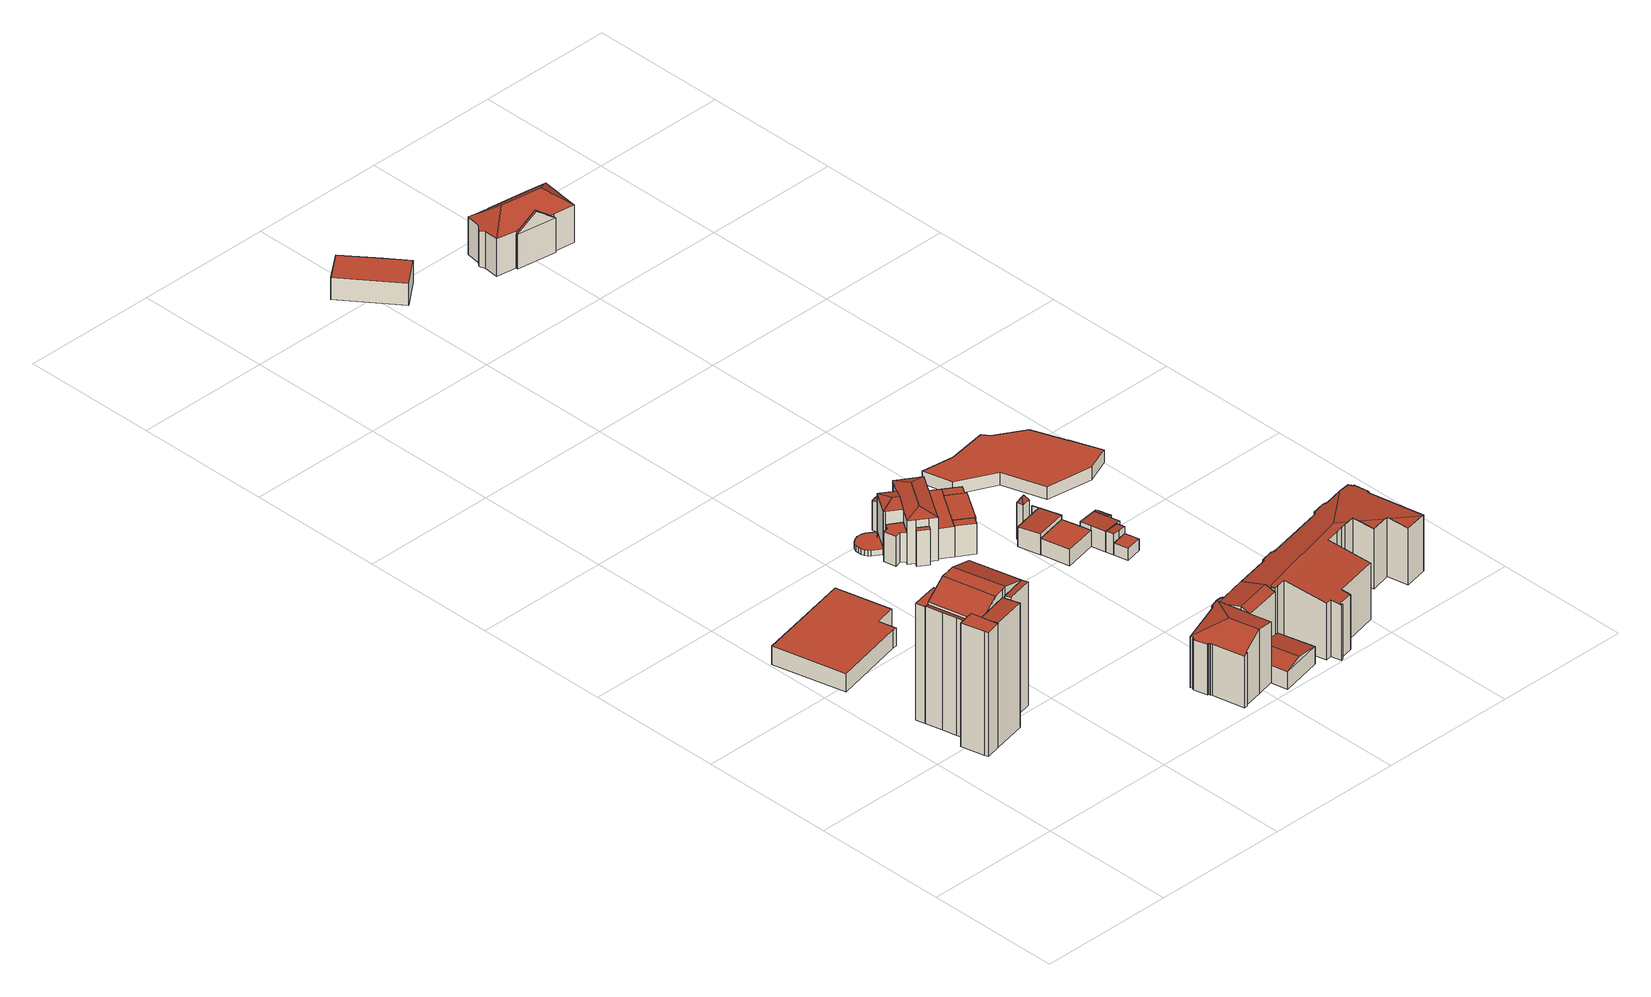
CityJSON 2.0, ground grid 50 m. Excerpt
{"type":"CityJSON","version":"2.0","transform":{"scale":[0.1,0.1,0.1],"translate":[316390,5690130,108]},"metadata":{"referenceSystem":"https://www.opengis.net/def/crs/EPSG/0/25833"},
"CityObjects":{
"building1":{"type":"Building","attributes":{"Gemeindeschluessel":14713000,"Geometrietyp2DReferenz":"3000","function":"31001_9998","roofType":"9999"},"children":["building1-1","building1-2","building1-3","building1-4","building1-5","building1-6"]},
"building1-1":{"type":"BuildingPart","attributes":{"Dachtyp_tdc":"tdcPolyFlatRoof","Dachneigung":2.66,"QualitaetDacherkennung":47,"Geometrietyp2DReferenz":"3000","roofType":"2100","measuredHeight":47.8},"parents":["building1"],"geometry":[{"type":"MultiSurface","lod":"2","boundaries":[[[0,1,2,3,4]],[[1,5,6,7,2]],[[1,0,8,9,10,5]],[[7,11,3,2]],[[10,6,5]],[[9,12,11,7,6,10]],[[8,12,9]],[[4,3,11,12]],[[0,4,12,8]]],"semantics":{"surfaces":[{"type":"WallSurface"},{"type":"RoofSurface"},{"type":"GroundSurface"},{"type":"ClosureSurface"}],"values":[0,0,1,2,0,3,0,3,3]}}]},
"building1-2":{"type":"BuildingPart","attributes":{"Dachtyp_tdc":"tdcPolyFlatRoof","Dachneigung":6.1,"QualitaetDacherkennung":31,"Geometrietyp2DReferenz":"3000","roofType":"2100","measuredHeight":47.66},"parents":["building1"],"geometry":[{"type":"MultiSurface","lod":"2","boundaries":[[[13,14,15,16,17]],[[18,19,20,21,22,23]],[[19,13,17,20]],[[19,18,24,14,13]],[[17,16,21,20]],[[18,23,24]],[[22,21,16,15]],[[22,15,14,24,23]]],"semantics":{"surfaces":[{"type":"WallSurface"},{"type":"RoofSurface"},{"type":"GroundSurface"},{"type":"ClosureSurface"}],"values":[0,0,0,1,2,0,3,3]}}]},
"building1-3":{"type":"BuildingPart","attributes":{"Dachtyp_tdc":"tdcPolyFlatRoof","Dachneigung":0,"QualitaetDacherkennung":35,"Geometrietyp2DReferenz":"3000","roofType":"1000","measuredHeight":47.6},"parents":["building1"],"geometry":[{"type":"MultiSurface","lod":"2","boundaries":[[[6,25,26,7]],[[25,27,28,26]],[[27,29,30,28]],[[29,31,32,33,30]],[[31,29,27,25,6,10]],[[7,26,28,30,33,11]],[[10,9,12,32,31]],[[7,11,12,9,10,6]],[[12,11,33,32]]],"semantics":{"surfaces":[{"type":"WallSurface"},{"type":"RoofSurface"},{"type":"GroundSurface"},{"type":"ClosureSurface"}],"values":[0,0,0,0,1,2,0,3,3]}}]},
"building1-4":{"type":"BuildingPart","attributes":{"Dachtyp_tdc":"tdcPolyFlatRoof","Dachneigung":0,"QualitaetDacherkennung":25,"Geometrietyp2DReferenz":"3000","roofType":"1000","measuredHeight":44.74},"parents":["building1"],"geometry":[{"type":"MultiSurface","lod":"2","boundaries":[[[34,35,36,37]],[[38,39,40,41]],[[38,42,35,34,43,44,45,46,39]],[[40,47,48,49,50,37,36,51,41]],[[39,46,47,40]],[[46,45,48,47]],[[45,44,49,48]],[[44,43,50,49]],[[43,34,37,50]],[[51,36,35,42]],[[41,51,42,38]]],"semantics":{"surfaces":[{"type":"WallSurface"},{"type":"RoofSurface"},{"type":"GroundSurface"},{"type":"ClosureSurface"}],"values":[0,0,1,2,0,0,0,0,0,3,3]}}]},
"building1-5":{"type":"BuildingPart","attributes":{"Dachtyp_tdc":"tdcCutGableRoof","Dachneigung":19.36,"QualitaetDacherkennung":21,"Geometrietyp2DReferenz":"3000","roofType":"9999","measuredHeight":50.68},"parents":["building1"],"geometry":[{"type":"MultiSurface","lod":"2","boundaries":[[[15,4,3,16]],[[32,52,53,54,33]],[[55,56,57,36,35]],[[56,58,59,57]],[[58,60,61,59]],[[60,62,63,61]],[[62,64,65,63]],[[64,66,67,65]],[[66,68,69,67]],[[68,70,71,69]],[[70,22,21,71]],[[72,73,74,24,23]],[[52,32,12,8,75,76,77]],[[78,74,73,79,80,81,82,83,84,85,86,76,75,87]],[[15,14,78,87,0,4]],[[77,76,86,55]],[[55,86,85,56]],[[56,85,84,58]],[[58,84,83,60]],[[60,83,82,62]],[[62,82,81,64]],[[64,81,80,66]],[[66,80,79,68]],[[68,79,73,72,70]],[[70,72,23,22]],[[21,16,3,11,33,54,51,36,57,59,61,63,65,67,69,71]],[[16,21,22,15]],[[11,3,4,12]],[[11,12,32,33]],[[77,42,53,52]],[[42,51,54,53]],[[35,42,77,55]],[[36,51,42,35]],[[0,87,75,8]],[[4,0,8,12]],[[24,74,78,14]],[[22,23,24,14,15]]],"semantics":{"surfaces":[{"type":"WallSurface"},{"type":"RoofSurface"},{"type":"GroundSurface"},{"type":"ClosureSurface"}],"values":[0,0,0,0,0,0,0,0,0,0,0,1,1,1,0,0,0,0,0,0,0,0,0,0,0,2,3,3,3,0,3,0,3,0,3,0,3]}}]},
"building1-6":{"type":"BuildingPart","attributes":{"Dachtyp_tdc":"tdcPolyFlatRoof","Dachneigung":13.54,"QualitaetDacherkennung":40,"Geometrietyp2DReferenz":"3000","roofType":"2100","measuredHeight":45.16},"parents":["building1"],"geometry":[{"type":"MultiSurface","lod":"2","boundaries":[[[88,89,90,91]],[[89,92,93,90]],[[92,94,95,93]],[[94,96,38,41,95]],[[53,88,91,54]],[[53,42,96,94,92,89,88]],[[91,90,93,95,41,51,54]],[[42,38,96]],[[41,38,42,51]],[[54,51,42,53]]],"semantics":{"surfaces":[{"type":"WallSurface"},{"type":"RoofSurface"},{"type":"GroundSurface"},{"type":"ClosureSurface"}],"values":[0,0,0,0,0,1,2,0,3,3]}}]},
"building2":{"type":"Building","attributes":{"Dachtyp_tdc":"tdcPolyFlatRoof","Gemeindeschluessel":14713000,"Dachneigung":0,"QualitaetDacherkennung":79,"Geometrietyp2DReferenz":"3000","function":"31001_2000","roofType":"1000","measuredHeight":7.03},"geometry":[{"type":"MultiSurface","lod":"2","boundaries":[[[97,98,99,100]],[[98,101,102,99]],[[101,103,104,102]],[[103,105,106,104]],[[105,107,108,106]],[[107,109,110,108]],[[109,97,100,110]],[[109,107,105,103,101,98,97]],[[100,99,102,104,106,108,110]]],"semantics":{"surfaces":[{"type":"WallSurface"},{"type":"RoofSurface"},{"type":"GroundSurface"}],"values":[0,0,0,0,0,0,0,1,2]}}]},
"building3":{"type":"Building","attributes":{"Gemeindeschluessel":14713000,"Geometrietyp2DReferenz":"3000","function":"31001_9998","roofType":"9999"},"children":["building3-1","building3-2"]},
"building3-1":{"type":"BuildingPart","attributes":{"Dachtyp_tdc":"tdcHipAndGableRoof","Dachneigung":29.8,"QualitaetDacherkennung":49,"Geometrietyp2DReferenz":"3000","roofType":"5000","measuredHeight":24.78},"parents":["building3"],"geometry":[{"type":"MultiSurface","lod":"2","boundaries":[[[111,112,113,114]],[[112,115,116,113]],[[115,117,118,116]],[[117,119,120,118]],[[119,121,122,120]],[[121,123,124,122]],[[123,125,126,124]],[[125,127,128,126]],[[127,129,130,128]],[[129,131,132,130]],[[131,133,134,132]],[[133,135,136,134]],[[135,137,138,136]],[[137,139,140,138]],[[139,141,142,140]],[[141,143,144,142]],[[143,145,146,144]],[[145,147,148,146]],[[147,149,150,148]],[[149,151,152,150]],[[151,153,154,152]],[[153,155,156,154]],[[155,157,158,156]],[[157,159,160,161,158]],[[162,163,164,165,166]],[[163,111,114,164]],[[167,151,149,147,145,143,141,139,168]],[[139,137,135,133,131,129,127,125,123,121,119,117,115,112,111,168]],[[167,159,157,155,153,151]],[[111,163,162,169,170,171,167,168]],[[114,113,116,118,120,122,124,126,128,130,132,134,136,138,140,142,144,146,148,150,152,154,156,158,161,172,173,165,164]],[[174,160,159,167]],[[174,172,161,160]],[[171,174,167]],[[166,169,162]],[[165,173,170,169,166]],[[173,172,174,171,170]]],"semantics":{"surfaces":[{"type":"WallSurface"},{"type":"RoofSurface"},{"type":"GroundSurface"},{"type":"ClosureSurface"}],"values":[0,0,0,0,0,0,0,0,0,0,0,0,0,0,0,0,0,0,0,0,0,0,0,0,0,0,1,1,1,1,2,0,3,0,0,3,3]}}]},
"building3-2":{"type":"BuildingPart","attributes":{"Dachtyp_tdc":"tdcGableRoof","Dachneigung":14.19,"QualitaetDacherkennung":59,"Geometrietyp2DReferenz":"3000","roofType":"3100","measuredHeight":24.82},"parents":["building3"],"geometry":[{"type":"MultiSurface","lod":"2","boundaries":[[[175,176,177,178]],[[176,179,180,177]],[[179,181,182,180]],[[181,166,165,182]],[[160,183,184,161]],[[185,169,166,181,179]],[[179,176,175,186,183,160,174,171,185]],[[184,187,178,177,180,182,165,173,172,161]],[[183,186,187,184]],[[186,175,178,187]],[[170,169,185]],[[173,165,166,169,170]],[[171,170,185]],[[173,170,171,174,172]],[[160,161,172,174]]],"semantics":{"surfaces":[{"type":"WallSurface"},{"type":"RoofSurface"},{"type":"GroundSurface"},{"type":"ClosureSurface"}],"values":[0,0,0,0,0,1,1,2,0,0,0,3,0,3,3]}}]},
"building4":{"type":"Building","attributes":{"name":"Galerie für zeitgenössische Kunst","Dachtyp_tdc":"tdcPolyFlatRoof","Gemeindeschluessel":14713000,"Dachneigung":0,"QualitaetDacherkennung":45,"Geometrietyp2DReferenz":"3000","function":"31001_3034","roofType":"1000","measuredHeight":11.42},"geometry":[{"type":"MultiSurface","lod":"2","boundaries":[[[188,189,190,191]],[[189,192,193,190]],[[192,194,195,193]],[[194,196,197,195]],[[196,198,199,197]],[[198,200,201,199]],[[200,188,191,201]],[[200,198,196,194,192,189,188]],[[191,190,193,195,197,199,201]]],"semantics":{"surfaces":[{"type":"WallSurface"},{"type":"RoofSurface"},{"type":"GroundSurface"}],"values":[0,0,0,0,0,0,0,1,2]}}]},
"building5":{"type":"Building","attributes":{"name":"Galerie für zeitgenössische Kunst","Dachtyp_tdc":"tdcPolyFlatRoof","Gemeindeschluessel":14713000,"Dachneigung":0,"QualitaetDacherkennung":57,"Geometrietyp2DReferenz":"3000","function":"31001_3034","roofType":"1000","measuredHeight":2.04},"geometry":[{"type":"MultiSurface","lod":"2","boundaries":[[[202,203,204,205]],[[203,206,207,204]],[[206,208,209,207]],[[208,210,211,209]],[[210,212,213,211]],[[212,214,215,213]],[[214,216,217,215]],[[216,218,219,217]],[[218,220,221,219]],[[220,222,223,221]],[[222,224,225,223]],[[224,226,227,225]],[[226,228,229,227]],[[228,230,231,229]],[[230,232,233,231]],[[232,202,205,233]],[[232,230,228,226,224,222,220,218,216,214,212,210,208,206,203,202]],[[205,204,207,209,211,213,215,217,219,221,223,225,227,229,231,233]]],"semantics":{"surfaces":[{"type":"WallSurface"},{"type":"RoofSurface"},{"type":"GroundSurface"}],"values":[0,0,0,0,0,0,0,0,0,0,0,0,0,0,0,0,1,2]}}]},
"building6":{"type":"Building","attributes":{"name":"Wiener-Bau Hochschule für Wirtschaft, Technik und Kultur Leipzig","Dachtyp_tdc":"tdcFreeFormRoof","Gemeindeschluessel":14713000,"Dachneigung":11.16,"QualitaetDacherkennung":45,"Geometrietyp2DReferenz":"3000","function":"31001_3023","roofType":"5000","measuredHeight":8.67},"geometry":[{"type":"MultiSurface","lod":"2","boundaries":[[[234,235,236,237]],[[235,238,239,236]],[[238,240,241,239]],[[240,242,243,241]],[[242,244,245,243]],[[244,234,237,245]],[[244,246,247,235,234]],[[242,240,238,247,246]],[[238,235,247]],[[244,242,246]],[[237,236,239,241,243,245]]],"semantics":{"surfaces":[{"type":"WallSurface"},{"type":"RoofSurface"},{"type":"GroundSurface"}],"values":[0,0,0,0,0,0,1,1,0,0,2]}}]},
"building7":{"type":"Building","attributes":{"name":"Galerie für zeitgenössische Kunst","Dachtyp_tdc":"tdcPolyFlatRoof","Gemeindeschluessel":14713000,"Dachneigung":0,"QualitaetDacherkennung":46,"Geometrietyp2DReferenz":"3000","function":"31001_3034","roofType":"1000","measuredHeight":11.44},"geometry":[{"type":"MultiSurface","lod":"2","boundaries":[[[248,249,250,251]],[[249,252,253,250]],[[249,248,254,255,256,257,252]],[[253,258,259,260,261,251,250]],[[252,257,258,253]],[[257,256,259,258]],[[256,255,260,259]],[[255,254,261,260]],[[254,248,251,261]]],"semantics":{"surfaces":[{"type":"WallSurface"},{"type":"RoofSurface"},{"type":"GroundSurface"}],"values":[0,0,1,2,0,0,0,0,0]}}]},
"building8":{"type":"Building","attributes":{"name":"Galerie für zeitgenössische Kunst","Dachtyp_tdc":"tdcPolyFlatRoof","Gemeindeschluessel":14713000,"Dachneigung":0,"QualitaetDacherkennung":79,"Geometrietyp2DReferenz":"3000","function":"31001_3034","roofType":"1000","measuredHeight":11.79},"geometry":[{"type":"MultiSurface","lod":"2","boundaries":[[[262,263,264,265]],[[263,266,267,264]],[[266,268,269,267]],[[268,262,265,269]],[[268,266,263,262]],[[265,264,267,269]]],"semantics":{"surfaces":[{"type":"WallSurface"},{"type":"RoofSurface"},{"type":"GroundSurface"}],"values":[0,0,0,0,1,2]}}]},
"building9":{"type":"Building","attributes":{"name":"Galerie für zeitgenössische Kunst","Gemeindeschluessel":14713000,"Geometrietyp2DReferenz":"3000","function":"31001_3034","roofType":"9999"},"children":["building9-1","building9-2","building9-3","building9-4","building9-5"]},
"building9-1":{"type":"BuildingPart","attributes":{"Dachtyp_tdc":"tdcPolyFlatRoof","Dachneigung":0,"QualitaetDacherkennung":80,"Geometrietyp2DReferenz":"3000","roofType":"1000","measuredHeight":11.66},"parents":["building9"],"geometry":[{"type":"MultiSurface","lod":"2","boundaries":[[[270,271,272,273]],[[270,274,275,271]],[[274,276,277,275]],[[276,266,278,277]],[[266,263,279,278]],[[263,266,276,274,270,273]],[[272,271,275,277,278,279]],[[273,272,279,263]]],"semantics":{"surfaces":[{"type":"WallSurface"},{"type":"RoofSurface"},{"type":"GroundSurface"},{"type":"ClosureSurface"}],"values":[0,0,0,0,0,1,2,3]}}]},
"building9-2":{"type":"BuildingPart","attributes":{"Dachtyp_tdc":"tdcHipRoof","Dachneigung":18.36,"QualitaetDacherkennung":76,"Geometrietyp2DReferenz":"3000","roofType":"3200","measuredHeight":18.25},"parents":["building9"],"geometry":[{"type":"MultiSurface","lod":"2","boundaries":[[[280,281,282]],[[280,283,284,281]],[[283,285,286,284]],[[285,287,286]],[[288,289,290]],[[288,291,292,289]],[[291,293,294,292]],[[293,295,296,294]],[[297,298,299,300]],[[298,301,302,299]],[[301,303,304,302]],[[303,305,306,304]],[[305,307,308,309,306]],[[303,301,310]],[[291,288,285,283,311]],[[301,298,297,312,295,293,291,311,310]],[[283,280,307,305,303,310,311]],[[281,284,286,289,292,294,296,313,300,299,302,304,306,309]],[[288,290,287,285]],[[290,289,286,287]],[[312,313,296,295]],[[297,300,313,312]],[[282,308,307,280]],[[282,281,309,308]]],"semantics":{"surfaces":[{"type":"WallSurface"},{"type":"RoofSurface"},{"type":"GroundSurface"},{"type":"ClosureSurface"}],"values":[0,0,0,0,0,0,0,0,0,0,0,0,0,1,1,1,1,2,0,3,3,3,0,3]}}]},
"building9-3":{"type":"BuildingPart","attributes":{"Dachtyp_tdc":"tdcHipAndGableRoof","Dachneigung":13.71,"QualitaetDacherkennung":68,"Geometrietyp2DReferenz":"3000","roofType":"5000","measuredHeight":17.91},"parents":["building9"],"geometry":[{"type":"MultiSurface","lod":"2","boundaries":[[[295,314,315,296]],[[314,316,317,315]],[[316,318,319,317]],[[318,320,321,319]],[[320,322,323,321]],[[322,324,325,323]],[[324,326,297,300,325]],[[322,320,318,316,327]],[[316,314,295,328,327]],[[328,326,324,322,327]],[[313,296,315,317,319,321,323,325,300]],[[295,312,328]],[[295,296,313,312]],[[312,297,326,328]],[[313,300,297,312]]],"semantics":{"surfaces":[{"type":"WallSurface"},{"type":"RoofSurface"},{"type":"GroundSurface"},{"type":"ClosureSurface"}],"values":[0,0,0,0,0,0,0,1,1,1,2,0,3,0,3]}}]},
"building9-4":{"type":"BuildingPart","attributes":{"Dachtyp_tdc":"tdcPolyFlatRoof","Dachneigung":0,"QualitaetDacherkennung":37,"Geometrietyp2DReferenz":"3000","roofType":"1000","measuredHeight":11.64},"parents":["building9"],"geometry":[{"type":"MultiSurface","lod":"2","boundaries":[[[263,262,329,279]],[[262,330,331,329]],[[330,282,281,331]],[[308,332,306,309]],[[332,333,334,306]],[[333,273,272,334]],[[273,333,332,308,282,330,262,263]],[[279,329,331,281,309,306,334,272]],[[309,281,282,308]],[[279,272,273,263]]],"semantics":{"surfaces":[{"type":"WallSurface"},{"type":"RoofSurface"},{"type":"GroundSurface"},{"type":"ClosureSurface"}],"values":[0,0,0,0,0,0,1,2,3,3]}}]},
"building9-5":{"type":"BuildingPart","attributes":{"Dachtyp_tdc":"tdcPolyFlatRoof","Dachneigung":0,"QualitaetDacherkennung":0,"Geometrietyp2DReferenz":"3000","roofType":"9999","measuredHeight":13.73},"parents":["building9"],"geometry":[{"type":"MultiSurface","lod":"2","boundaries":[[[290,335,336,287]],[[287,336,337,286]],[[336,335,338,337]],[[335,290,289,338]],[[286,337,338,289]],[[286,289,290,287]]],"semantics":{"surfaces":[{"type":"RoofSurface"},{"type":"WallSurface"},{"type":"GroundSurface"},{"type":"ClosureSurface"}],"values":[0,1,1,1,2,3]}}]},
"building10":{"type":"Building","attributes":{"name":"Galerie für zeitgenössische Kunst","Dachtyp_tdc":"tdcPolyFlatRoof","Gemeindeschluessel":14713000,"Dachneigung":0,"QualitaetDacherkennung":73,"Geometrietyp2DReferenz":"3000","function":"31001_3034","roofType":"1000","measuredHeight":11.61},"geometry":[{"type":"MultiSurface","lod":"2","boundaries":[[[273,333,334,272]],[[333,339,340,334]],[[339,270,271,340]],[[270,273,272,271]],[[270,339,333,273]],[[272,334,340,271]]],"semantics":{"surfaces":[{"type":"WallSurface"},{"type":"RoofSurface"},{"type":"GroundSurface"}],"values":[0,0,0,0,1,2]}}]},
"building11":{"type":"Building","attributes":{"Dachtyp_tdc":"tdcPolyFlatRoof","Gemeindeschluessel":14713000,"Dachneigung":0,"QualitaetDacherkennung":10,"Geometrietyp2DReferenz":"3000","function":"31001_9998","roofType":"1000","measuredHeight":6.3},"geometry":[{"type":"MultiSurface","lod":"2","boundaries":[[[341,342,343,344]],[[342,345,346,343]],[[345,347,348,346]],[[347,349,350,348]],[[349,341,344,350]],[[349,347,345,342,341]],[[344,343,346,348,350]]],"semantics":{"surfaces":[{"type":"WallSurface"},{"type":"RoofSurface"},{"type":"GroundSurface"}],"values":[0,0,0,0,0,1,2]}}]},
"building12":{"type":"Building","attributes":{"Gemeindeschluessel":14713000,"Geometrietyp2DReferenz":"3000","function":"31001_9998","roofType":"9999"},"children":["building12-1","building12-2"]},
"building12-1":{"type":"BuildingPart","attributes":{"Dachtyp_tdc":"tdcPolyFlatRoof","Dachneigung":2.8,"QualitaetDacherkennung":71,"Geometrietyp2DReferenz":"3000","roofType":"2100","measuredHeight":8},"parents":["building12"],"geometry":[{"type":"MultiSurface","lod":"2","boundaries":[[[351,352,353,354]],[[352,355,356,353]],[[355,357,358,356]],[[357,359,360,358]],[[361,362,363,364]],[[362,365,366,363]],[[365,351,354,366]],[[365,362,361,359,357,355,352,351]],[[354,353,356,358,360,364,363,366]],[[364,360,359,361]]],"semantics":{"surfaces":[{"type":"WallSurface"},{"type":"RoofSurface"},{"type":"GroundSurface"},{"type":"ClosureSurface"}],"values":[0,0,0,0,0,0,0,1,2,3]}}]},
"building12-2":{"type":"BuildingPart","attributes":{"Dachtyp_tdc":"tdcFreeFormRoof","Dachneigung":58.54,"QualitaetDacherkennung":9,"Geometrietyp2DReferenz":"3000","roofType":"5000","measuredHeight":16.1},"parents":["building12"],"geometry":[{"type":"MultiSurface","lod":"2","boundaries":[[[367,368,361,364,369]],[[370,360,359]],[[370,371,372,360]],[[371,367,369,372]],[[373,374,370,368]],[[373,368,367]],[[374,373,367,371]],[[374,371,370]],[[369,364,360,372]],[[359,361,368,370]],[[359,360,364,361]]],"semantics":{"surfaces":[{"type":"WallSurface"},{"type":"RoofSurface"},{"type":"GroundSurface"},{"type":"ClosureSurface"}],"values":[0,0,0,0,1,1,1,1,2,0,3]}}]},
"building13":{"type":"Building","attributes":{"Dachtyp_tdc":"tdcPolyFlatRoof","Gemeindeschluessel":14713000,"Dachneigung":0,"QualitaetDacherkennung":41,"Geometrietyp2DReferenz":"3000","function":"31001_9998","roofType":"1000","measuredHeight":4.52},"geometry":[{"type":"MultiSurface","lod":"2","boundaries":[[[375,376,377,378]],[[376,379,380,377]],[[379,381,382,380]],[[381,383,384,382]],[[383,375,378,384]],[[383,381,379,376,375]],[[378,377,380,382,384]]],"semantics":{"surfaces":[{"type":"WallSurface"},{"type":"RoofSurface"},{"type":"GroundSurface"}],"values":[0,0,0,0,0,1,2]}}]},
"building14":{"type":"Building","attributes":{"Dachtyp_tdc":"tdcPolyFlatRoof","Gemeindeschluessel":14713000,"Dachneigung":8.19,"QualitaetDacherkennung":66,"Geometrietyp2DReferenz":"3000","function":"31001_9998","roofType":"2100","measuredHeight":7.97},"geometry":[{"type":"MultiSurface","lod":"2","boundaries":[[[385,386,387,377]],[[386,388,389,387]],[[388,390,391,389]],[[390,392,382,391]],[[392,393,380,382]],[[393,385,377,380]],[[393,392,390,388,386,385]],[[377,387,389,391,382,380]]],"semantics":{"surfaces":[{"type":"WallSurface"},{"type":"RoofSurface"},{"type":"GroundSurface"}],"values":[0,0,0,0,0,0,1,2]}}]},
"building15":{"type":"Building","attributes":{"Gemeindeschluessel":14713000,"Geometrietyp2DReferenz":"3000","function":"31001_9998","roofType":"9999"},"children":["building15-1","building15-2"]},
"building15-1":{"type":"BuildingPart","attributes":{"Dachtyp_tdc":"tdcPolyFlatRoof","Dachneigung":4.01,"QualitaetDacherkennung":45,"Geometrietyp2DReferenz":"3000","roofType":"2100","measuredHeight":7.25},"parents":["building15"],"geometry":[{"type":"MultiSurface","lod":"2","boundaries":[[[394,395,396,397]],[[395,398,399,396]],[[398,400,401,399]],[[400,402,403,404,401]],[[405,394,397,406,407]],[[405,402,400,398,395,394]],[[397,396,399,401,404,406]],[[407,403,402,405]],[[407,406,404,403]]],"semantics":{"surfaces":[{"type":"WallSurface"},{"type":"RoofSurface"},{"type":"GroundSurface"},{"type":"ClosureSurface"}],"values":[0,0,0,0,0,1,2,0,3]}}]},
"building15-2":{"type":"BuildingPart","attributes":{"Dachtyp_tdc":"tdcPolyFlatRoof","Dachneigung":5.77,"QualitaetDacherkennung":75,"Geometrietyp2DReferenz":"3000","roofType":"2100","measuredHeight":7.95},"parents":["building15"],"geometry":[{"type":"MultiSurface","lod":"2","boundaries":[[[408,407,406,409]],[[403,410,411,404]],[[410,412,391,411]],[[412,413,389,391]],[[413,414,387,389]],[[414,415,416,387]],[[415,408,409,416]],[[415,414,413,412,410,403,407,408]],[[409,406,404,411,391,389,387,416]],[[403,404,406,407]]],"semantics":{"surfaces":[{"type":"WallSurface"},{"type":"RoofSurface"},{"type":"GroundSurface"},{"type":"ClosureSurface"}],"values":[0,0,0,0,0,0,0,1,2,3]}}]},
"building16":{"type":"Building","attributes":{"name":"Wiener-Bau Hochschule für Wirtschaft, Technik und Kultur Leipzig","Dachtyp_tdc":"tdcFreeFormRoof","Gemeindeschluessel":14713000,"Dachneigung":10.1,"QualitaetDacherkennung":23,"Geometrietyp2DReferenz":"3000","function":"31001_3023","roofType":"5000","measuredHeight":24.98},"geometry":[{"type":"MultiSurface","lod":"2","boundaries":[[[417,418,419]],[[420,421,422,423,424,425,426,427,428,429,430,431,432,433,434,435,436,437,438,439,440,441,442,443,444,445,446,447,448,449,450,451,452,453,454,455,456,457,458,459,460,461,462,463,464,465,466,467,468,469,470,471,472,241,239,473]],[[474,475,421,420]],[[475,476,422,421]],[[476,477,423,422]],[[477,478,424,423]],[[478,479,425,424]],[[479,480,426,425]],[[480,481,427,426]],[[481,482,428,427]],[[482,483,429,428]],[[483,484,430,429]],[[484,485,431,430]],[[485,486,432,431]],[[486,487,433,432]],[[487,488,434,433]],[[488,489,435,434]],[[489,490,436,435]],[[490,491,437,436]],[[491,492,438,437]],[[492,493,439,438]],[[493,494,440,439]],[[494,495,441,440]],[[495,496,442,441]],[[496,497,443,442]],[[497,498,444,443]],[[498,499,445,444]],[[499,500,446,445]],[[500,501,447,446]],[[501,502,448,447]],[[502,503,449,448]],[[503,504,450,449]],[[504,505,451,450]],[[505,506,452,451]],[[506,507,453,452]],[[507,508,454,453]],[[508,509,455,454]],[[509,510,456,455]],[[510,418,457,456]],[[418,417,458,457]],[[417,511,459,458]],[[511,512,460,459]],[[512,513,461,460]],[[513,514,462,461]],[[514,515,463,462]],[[515,516,464,463]],[[516,517,465,464]],[[517,518,466,465]],[[518,519,467,466]],[[519,520,468,467]],[[520,521,469,468]],[[521,522,470,469]],[[522,523,471,470]],[[523,524,472,471]],[[524,525,241,472]],[[525,526,239,241]],[[526,527,473,239]],[[527,474,420,473]],[[528,508,507,506,505,504,503,502,501,500,499,498,529,530,531,417,419,532,510,533]],[[497,496,495,494,493,492,491,490,489,488,487,486,485,484,483,482,481,480,479,478,477,476,475,474,527,534,530,529]],[[418,532,419]],[[533,509,528]],[[519,518,517,516,515,514,513,512,511,531,530,534,526,525,524,523,522,521,520]],[[509,508,528]],[[511,417,531]],[[527,526,534]],[[498,497,529]],[[510,509,533]],[[418,510,532]]],"semantics":{"surfaces":[{"type":"WallSurface"},{"type":"GroundSurface"},{"type":"RoofSurface"}],"values":[0,1,0,0,0,0,0,0,0,0,0,0,0,0,0,0,0,0,0,0,0,0,0,0,0,0,0,0,0,0,0,0,0,0,0,0,0,0,0,0,0,0,0,0,0,0,0,0,0,0,0,0,0,0,0,0,0,0,2,2,2,2,2,0,0,0,0,0,0]}}]},
"building17":{"type":"Building","attributes":{"Dachtyp_tdc":"tdcPolyFlatRoof","Gemeindeschluessel":14713000,"Dachneigung":0,"QualitaetDacherkennung":42,"Geometrietyp2DReferenz":"3000","function":"31001_9998","roofType":"1000","measuredHeight":8.49},"geometry":[{"type":"MultiSurface","lod":"2","boundaries":[[[535,536,537,538]],[[536,539,540,537]],[[539,541,542,540]],[[541,543,544,542]],[[543,535,538,544]],[[543,541,539,536,535]],[[538,537,540,542,544]]],"semantics":{"surfaces":[{"type":"WallSurface"},{"type":"RoofSurface"},{"type":"GroundSurface"}],"values":[0,0,0,0,0,1,2]}}]},
"building18":{"type":"Building","attributes":{"name":"Galerie für zeitgenössische Kunst","Dachtyp_tdc":"tdcPolyFlatRoof","Gemeindeschluessel":14713000,"Dachneigung":0,"QualitaetDacherkennung":58,"Geometrietyp2DReferenz":"3000","function":"31001_3034","roofType":"1000","measuredHeight":4.94},"geometry":[{"type":"MultiSurface","lod":"2","boundaries":[[[545,546,547,548]],[[546,549,550,547]],[[549,551,552,550]],[[551,553,554,552]],[[553,555,556,554]],[[555,557,558,556]],[[557,559,560,558]],[[559,561,562,560]],[[561,563,564,562]],[[563,565,566,564]],[[565,567,568,566]],[[567,545,548,568]],[[567,565,563,561,559,557,555,553,551,549,546,545]],[[548,547,550,552,554,556,558,560,562,564,566,568]]],"semantics":{"surfaces":[{"type":"WallSurface"},{"type":"RoofSurface"},{"type":"GroundSurface"}],"values":[0,0,0,0,0,0,0,0,0,0,0,0,1,2]}}]},
"building19":{"type":"Building","attributes":{"name":"Gesundheitsamt Leipzig","Gemeindeschluessel":14713000,"Geometrietyp2DReferenz":"3000","function":"31001_3010","roofType":"9999"},"children":["building19-1","building19-2","building19-3"]},
"building19-1":{"type":"BuildingPart","attributes":{"Dachtyp_tdc":"tdcFreeFormRoof","Dachneigung":22.29,"QualitaetDacherkennung":12,"Geometrietyp2DReferenz":"3000","roofType":"5000","measuredHeight":10.17},"parents":["building19"],"geometry":[{"type":"MultiSurface","lod":"2","boundaries":[[[569,570,571,572]],[[570,573,574,571]],[[573,575,576,574]],[[575,577,578,576]],[[577,579,580,578]],[[579,581,582,580]],[[581,583,584,582]],[[583,585,586,584]],[[585,587,588,586]],[[587,589,590,588]],[[589,591,592,590]],[[591,593,594,592]],[[595,569,572,596]],[[597,593,591,589,587,585,583,598]],[[583,581,579,577,575,599,598]],[[575,573,570,569,595,600,599]],[[600,597,598,599]],[[572,571,574,576,578,580,582,584,586,588,590,592,594,601,602,596]],[[601,594,593,597]],[[600,602,601,597]],[[595,596,602,600]]],"semantics":{"surfaces":[{"type":"WallSurface"},{"type":"RoofSurface"},{"type":"GroundSurface"},{"type":"ClosureSurface"}],"values":[0,0,0,0,0,0,0,0,0,0,0,0,0,1,1,1,1,2,3,3,3]}}]},
"building19-2":{"type":"BuildingPart","attributes":{"Dachtyp_tdc":"tdcGableRoof","Dachneigung":37.65,"QualitaetDacherkennung":31,"Geometrietyp2DReferenz":"3000","roofType":"3100","measuredHeight":19.03},"parents":["building19"],"geometry":[{"type":"MultiSurface","lod":"2","boundaries":[[[603,604,605,606]],[[604,607,608,605]],[[607,609,610,608]],[[607,604,611]],[[604,603,612,613,611]],[[609,607,611,613,614]],[[606,605,608,610]],[[603,606,610,609]],[[614,613,612]],[[609,614,612,603]]],"semantics":{"surfaces":[{"type":"WallSurface"},{"type":"RoofSurface"},{"type":"GroundSurface"},{"type":"ClosureSurface"}],"values":[0,0,0,0,1,1,2,3,0,3]}}]},
"building19-3":{"type":"BuildingPart","attributes":{"Dachtyp_tdc":"tdcHipRoof","Dachneigung":37.55,"QualitaetDacherkennung":60,"Geometrietyp2DReferenz":"3000","roofType":"3200","measuredHeight":20.01},"parents":["building19"],"geometry":[{"type":"MultiSurface","lod":"2","boundaries":[[[615,594,593]],[[615,616,617,594]],[[616,618,619,617]],[[618,620,621,619]],[[620,622,623,621]],[[622,624,606,623]],[[624,603,606]],[[622,620,618,616,625]],[[626,627,628,629,630,631]],[[616,615,632,633,634,635,626,631,625]],[[630,636,614,612,624,622,625,631]],[[610,637,638,639,640,641,642,643,644,596,602,601,594,617,619,621,623,606]],[[636,630,637,610,609]],[[630,629,638,637]],[[629,628,639,638]],[[628,627,640,639]],[[627,626,641,640]],[[626,635,642,641]],[[635,634,643,642]],[[634,633,644,643]],[[633,632,595,596,644]],[[609,614,636]],[[612,603,624]],[[609,610,606,603]],[[609,603,612,614]],[[615,593,597,600,595,632]],[[593,594,601,597]],[[597,601,602,600]],[[600,602,596,595]]],"semantics":{"surfaces":[{"type":"WallSurface"},{"type":"RoofSurface"},{"type":"GroundSurface"},{"type":"ClosureSurface"}],"values":[0,0,0,0,0,0,0,1,1,1,1,2,0,0,0,0,0,0,0,0,0,0,0,3,3,0,3,3,3]}}]}
},
"vertices":[
[301,513,489],[315,451,492],[315,451,14],[301,513,14],[301,513,470],[192,423,492],[192,423,490],[192,423,14],[209,491,489],[179,484,489],[183,464,490],[179,484,14],[179,484,470],
[318,493,490],[312,515,488],[312,515,470],[312,515,14],[318,493,14],[409,539,488],[415,515,490],[415,515,14],[409,539,14],[409,539,470],[409,539,487],[408,538,488],
[135,409,490],[135,409,14],[132,422,490],[132,422,14],[112,509,490],[112,509,14],[170,522,490],[170,522,470],[170,522,14],
[218,700,461],[219,696,461],[219,696,14],[218,700,14],[120,674,461],[112,709,461],[112,709,14],[120,674,14],[136,678,461],[215,711,461],[215,714,461],[212,730,461],[148,717,461],[148,717,14],[212,730,14],[215,714,14],[215,711,14],[136,678,14],
[168,534,470],[168,534,461],[168,534,14],[219,696,470],[229,698,470],[229,698,14],[232,698,470],[232,698,14],[250,702,470],[250,702,14],[252,703,470],[252,703,14],[255,703,470],[255,703,14],[263,705,470],[263,705,14],[267,706,470],[267,706,14],[367,728,470],[367,728,14],[367,728,487],[275,708,520],[317,517,520],[259,503,520],[217,695,520],[136,678,470],[312,515,520],[267,706,520],[263,705,520],[255,703,520],[252,703,520],[250,702,520],[232,698,520],[229,698,520],[219,696,520],[301,513,520],
[151,530,465],[150,533,465],[150,533,14],[151,530,14],[145,560,465],[145,560,14],[134,610,465],[134,610,14],[120,674,465],
[351,1035,78],[337,1034,78],[337,1034,8],[351,1035,8],[69,972,78],[69,972,8],[7,1240,78],[7,1240,8],[366,1321,78],[366,1321,8],[412,1116,78],[412,1116,8],[337,1099,78],[337,1099,8],
[976,59,254],[904,43,212],[904,43,7],[976,59,7],[905,40,212],[905,40,7],[892,37,205],[892,37,7],[867,154,204],[867,154,7],[865,162,204],[865,162,7],[863,161,203],[863,161,7],[861,168,203],[861,168,7],[858,167,201],[858,167,7],[845,217,200],[845,217,7],[849,218,202],[849,218,7],[848,224,202],[848,224,7],[852,225,204],[852,225,7],[847,234,203],[847,234,7],[850,235,204],[850,235,7],[969,262,233],[969,262,7],[976,264,234],[976,264,7],[975,267,233],[975,267,7],[981,268,235],[981,268,7],[980,272,233],[980,272,7],[1008,278,240],[1008,278,7],[1030,283,236],[1030,283,7],[1031,279,236],[1031,279,7],[1036,280,235],[1036,280,7],[1036,279,235],[1036,279,232],[1036,279,7],[1029,151,241],[1045,75,241],[1045,75,7],[1029,151,7],[1029,151,240],[1005,271,241],[952,170,254],[1029,153,241],[1022,185,241],[1011,238,241],[1005,271,7],[1022,185,7],[1005,271,233],
[1139,303,232],[1140,299,233],[1140,299,7],[1139,303,7],[1159,215,255],[1159,215,7],[1167,180,239],[1167,180,7],[1037,278,233],[1037,278,7],[1022,185,255],[1043,279,233],[1043,279,7],
[670,1340,124],[648,1335,124],[648,1335,10],[670,1340,10],[638,1380,124],[638,1380,10],[659,1385,124],[659,1385,10],[671,1404,124],[671,1404,10],[718,1374,124],[718,1374,10],[688,1328,124],[688,1328,10],
[666,1409,30],[634,1430,30],[634,1430,9],[666,1409,9],[626,1437,30],[626,1437,9],[620,1446,30],[620,1446,9],[616,1457,30],[616,1457,9],[615,1468,30],[615,1468,9],[616,1479,30],[616,1479,9],[620,1489,30],[620,1489,9],[627,1498,30],[627,1498,9],[635,1505,30],[635,1505,9],[644,1510,30],[644,1510,9],[653,1513,30],[653,1513,9],[663,1514,30],[663,1514,9],[673,1513,30],[673,1513,9],[685,1509,30],[685,1509,9],[717,1488,30],[717,1488,9],
[1045,75,73],[1029,151,74],[1029,151,6],[1045,75,6],[1167,180,77],[1167,180,6],[1181,183,74],[1181,183,6],[1212,49,74],[1212,49,6],[1057,14,73],[1057,14,6],[1121,28,93],[1091,164,93],
[800,1500,124],[771,1455,124],[771,1455,9],[800,1500,9],[725,1485,124],[725,1485,9],[782,1511,124],[777,1534,124],[732,1524,124],[736,1503,124],[736,1503,9],[732,1524,9],[777,1534,9],[782,1511,9],
[817,1248,123],[835,1275,123],[835,1275,5],[817,1248,5],[894,1236,123],[894,1236,5],[877,1209,123],[877,1209,5],
[965,1351,123],[965,1351,7],[909,1387,7],[909,1387,123],[971,1347,123],[971,1347,7],[898,1234,123],[898,1234,7],[894,1236,7],[835,1275,7],
[770,1275,173],[770,1275,7],[770,1275,123],[765,1267,173],[765,1267,7],[742,1283,173],[742,1283,7],[742,1283,144],[706,1306,173],[706,1306,7],[706,1306,144],[683,1321,173],[683,1321,7],[688,1328,173],[688,1328,7],[718,1374,173],[718,1374,7],[771,1455,173],[800,1500,173],[800,1500,7],[771,1455,7],[804,1507,173],[804,1507,7],[887,1453,173],[887,1453,7],[883,1446,173],[883,1446,7],[882,1446,173],[882,1446,123],[882,1446,7],[821,1442,189],[752,1337,189],[746,1417,173],[746,1417,7],
[671,1404,173],[671,1404,7],[665,1408,173],[665,1408,7],[666,1409,173],[666,1409,7],[717,1488,176],[717,1488,7],[718,1489,176],[718,1489,7],[725,1485,176],[725,1485,7],[771,1455,176],[726,1430,186],[746,1417,186],
[817,1248,7],[816,1245,123],[816,1245,7],[883,1446,123],[928,1416,123],[928,1416,7],
[696,1291,144],[732,1268,144],[732,1268,7],[696,1291,7],
[984,1380,123],[984,1380,7],
[1152,978,75],[1032,953,75],[1032,953,12],[1152,978,12],[1010,1059,75],[1010,1059,12],[1127,1085,75],[1127,1085,12],[1143,1018,75],[1143,1018,12],
[1104,1191,86],[1127,1085,91],[1127,1085,11],[1104,1191,11],[1010,1059,91],[1010,1059,11],[991,1141,87],[991,1141,11],[1021,1147,87],[1021,1147,11],[1054,1154,87],[1107,1166,87],[1107,1166,11],[1054,1154,11],[1101,1190,86],[1101,1190,11],
[1048,1178,152],[1054,1154,152],[1048,1178,11],[1021,1147,152],[1016,1171,152],[1016,1171,11],[1039,1164,172],[1031,1162,172],
[1181,844,58],[1170,897,58],[1170,897,13],[1181,844,13],[1199,903,58],[1199,903,13],[1231,910,58],[1231,910,13],[1242,858,58],[1242,858,13],
[1170,897,93],[1163,926,93],[1163,926,13],[1198,933,87],[1198,933,13],[1224,939,84],[1224,939,13],[1231,910,84],[1199,903,88],
[1230,1037,84],[1232,1029,84],[1232,1029,13],[1230,1037,13],[1241,987,85],[1241,987,13],[1242,982,85],[1242,982,13],[1233,980,85],[1233,980,84],[1233,980,13],[1221,1035,85],[1221,1035,13],[1221,1035,84],
[1143,1018,92],[1143,1018,13],[1241,943,84],[1241,943,13],[1224,939,86],[1198,933,89],[1163,926,92],[1152,978,92],[1152,978,13],
[1608,281,247],[1625,204,236],[1613,257,246],[1139,303,6],[1257,327,6],[1263,328,6],[1262,331,6],[1269,332,6],[1268,337,6],[1317,348,6],[1318,343,6],[1324,345,6],[1325,342,6],[1330,344,6],[1331,342,6],[1549,390,6],[1548,392,6],[1554,394,6],[1554,396,6],[1559,397,6],[1558,401,6],[1609,413,6],[1610,409,6],[1615,410,6],[1616,407,6],[1621,409,6],[1622,407,6],[1740,433,6],[1742,425,6],[1746,426,6],[1748,419,6],[1752,420,6],[1763,371,6],[1759,370,6],[1761,363,6],[1757,362,6],[1759,354,6],[1802,163,6],[1716,144,6],[1699,221,6],[1625,204,6],[1608,281,6],[1565,271,6],[1545,266,6],[1520,260,6],[1469,249,6],[1503,97,6],[1503,95,6],[1338,58,6],[1345,26,6],[1291,14,6],[1292,7,6],[1285,5,6],[1276,43,6],[1253,38,6],[1218,192,6],[1140,299,6],[1139,303,231],[1257,327,232],[1263,328,233],[1262,331,232],[1269,332,232],[1268,337,231],[1317,348,231],[1318,343,232],[1324,345,232],[1325,342,233],[1330,344,233],[1331,342,234],[1549,390,235],[1548,392,235],[1554,394,235],[1554,396,234],[1559,397,235],[1558,401,234],[1609,413,234],[1610,409,235],[1615,410,235],[1616,407,236],[1621,409,235],[1622,407,236],[1740,433,231],[1742,425,230],[1746,426,230],[1748,419,230],[1752,420,229],[1763,371,227],[1759,370,228],[1761,363,227],[1757,362,228],[1759,354,228],[1802,163,220],[1716,144,222],[1699,221,234],[1565,271,250],[1545,266,250],[1520,260,250],[1469,249,251],[1503,97,223],[1503,95,223],[1338,58,224],[1345,26,218],[1291,14,219],[1292,7,217],[1285,5,217],[1276,43,224],[1253,38,224],[1218,192,252],[1181,183,253],[1167,180,253],[1140,299,232],[1795,162,221],[1694,423,237],[1539,296,256],[1580,274,250],[1687,218,236],[1701,211,234],[1163,197,256],
[400,3586,92],[495,3661,92],[495,3661,7],[400,3586,7],[588,3545,92],[588,3545,7],[647,3470,92],[647,3470,7],[551,3393,92],[551,3393,7],
[1405,1232,59],[1233,1255,59],[1233,1255,10],[1405,1232,10],[1183,1413,59],[1183,1413,10],[1041,1480,59],[1041,1480,10],[1016,1589,59],[1016,1589,10],[1137,1574,59],[1137,1574,10],[1282,1598,59],[1282,1598,10],[1300,1572,59],[1300,1572,10],[1407,1511,59],[1407,1511,10],[1453,1386,59],[1453,1386,10],[1455,1384,59],[1455,1384,10],[1497,1269,59],[1497,1269,10],
[945,3442,97],[971,3439,108],[971,3439,11],[945,3442,11],[973,3451,108],[973,3451,11],[974,3460,108],[974,3460,11],[1004,3456,108],[1004,3456,11],[1039,3451,108],[1039,3451,11],[1065,3448,108],[1065,3448,11],[1070,3447,108],[1070,3447,11],[1070,3444,108],[1070,3444,11],[1067,3426,108],[1067,3426,11],[1085,3423,101],[1085,3423,11],[1092,3422,98],[1092,3422,11],[1092,3420,98],[1092,3420,11],[944,3440,97],[944,3440,11],[1070,3423,107],[1058,3438,113],[983,3448,113],[968,3436,107],[1070,3423,11],[968,3436,11],
[1072,3274,143],[1071,3266,144],[1071,3266,11],[1072,3274,11],[924,3287,144],[924,3287,11],[924,3294,144],[924,3294,11],[997,3276,202],[1057,3276,155],[997,3284,202],[938,3292,155],
[1092,3420,155],[1169,3409,155],[1169,3409,11],[1161,3355,155],[1161,3355,11],[1156,3318,155],[1156,3318,11],[1149,3264,155],[1149,3264,11],[1072,3274,155],[1085,3346,211],[869,3450,155],[862,3399,155],[849,3381,147],[855,3359,154],[849,3305,155],[931,3367,211],[944,3440,155],[944,3439,155],[931,3441,155],[910,3444,155],[924,3294,155],[849,3305,11],[855,3359,11],[849,3381,11],[862,3399,11],[869,3450,11],[910,3444,11],[931,3441,11],[944,3439,11]
]}
